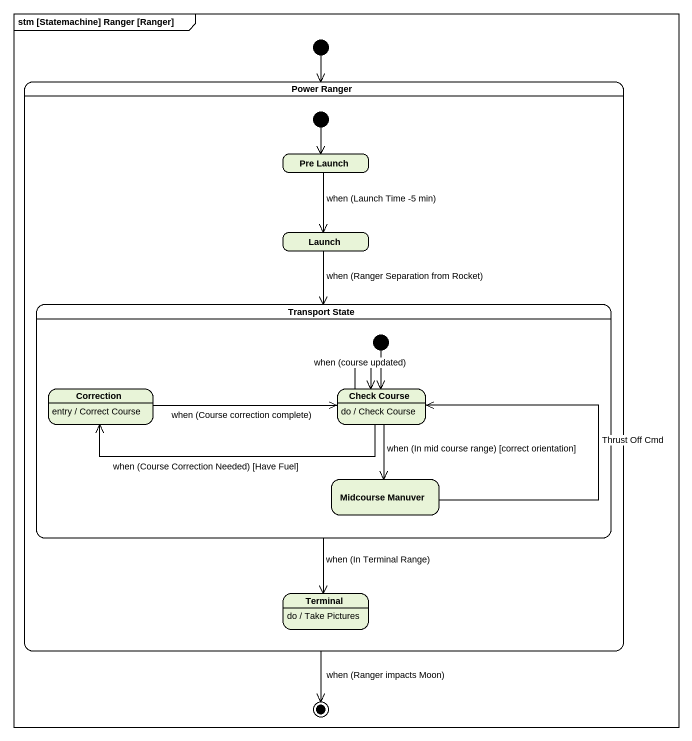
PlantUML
@startuml
mainframe stm [Statemachine] Ranger [Ranger]
hide empty description
state "Power Ranger" as Power_Ranger {
  state "Pre Launch" as Pre_Launch
  state Launch
  state "Transport State" as Transport_State {
    state Correction
    Correction : entry / Correct Course
    state "Check Course" as Check_Course
    Check_Course : do / Check Course
    state "Midcourse Manuver" as Midcourse_Manuver
    [*] --> Check_Course
  }
  state Terminal
  Terminal : do / Take Pictures
  [*] --> Pre_Launch
}
[*] --> Power_Ranger
Pre_Launch --> Launch : when (Launch Time -5 min)
Launch --> Transport_State : when (Ranger Separation from Rocket)
Transport_State --> Terminal : when (In Terminal Range)
Correction -right-> Check_Course : when (Course correction complete)
Check_Course -left-> Correction : when (Course Correction Needed) [Have Fuel]
Check_Course --> Check_Course : when (course updated)
Check_Course --> Midcourse_Manuver : when (In mid course range) [correct orientation]
Midcourse_Manuver -up-> Check_Course : Thrust Off Cmd
Power_Ranger --> [*] : when (Ranger impacts Moon)
@enduml
